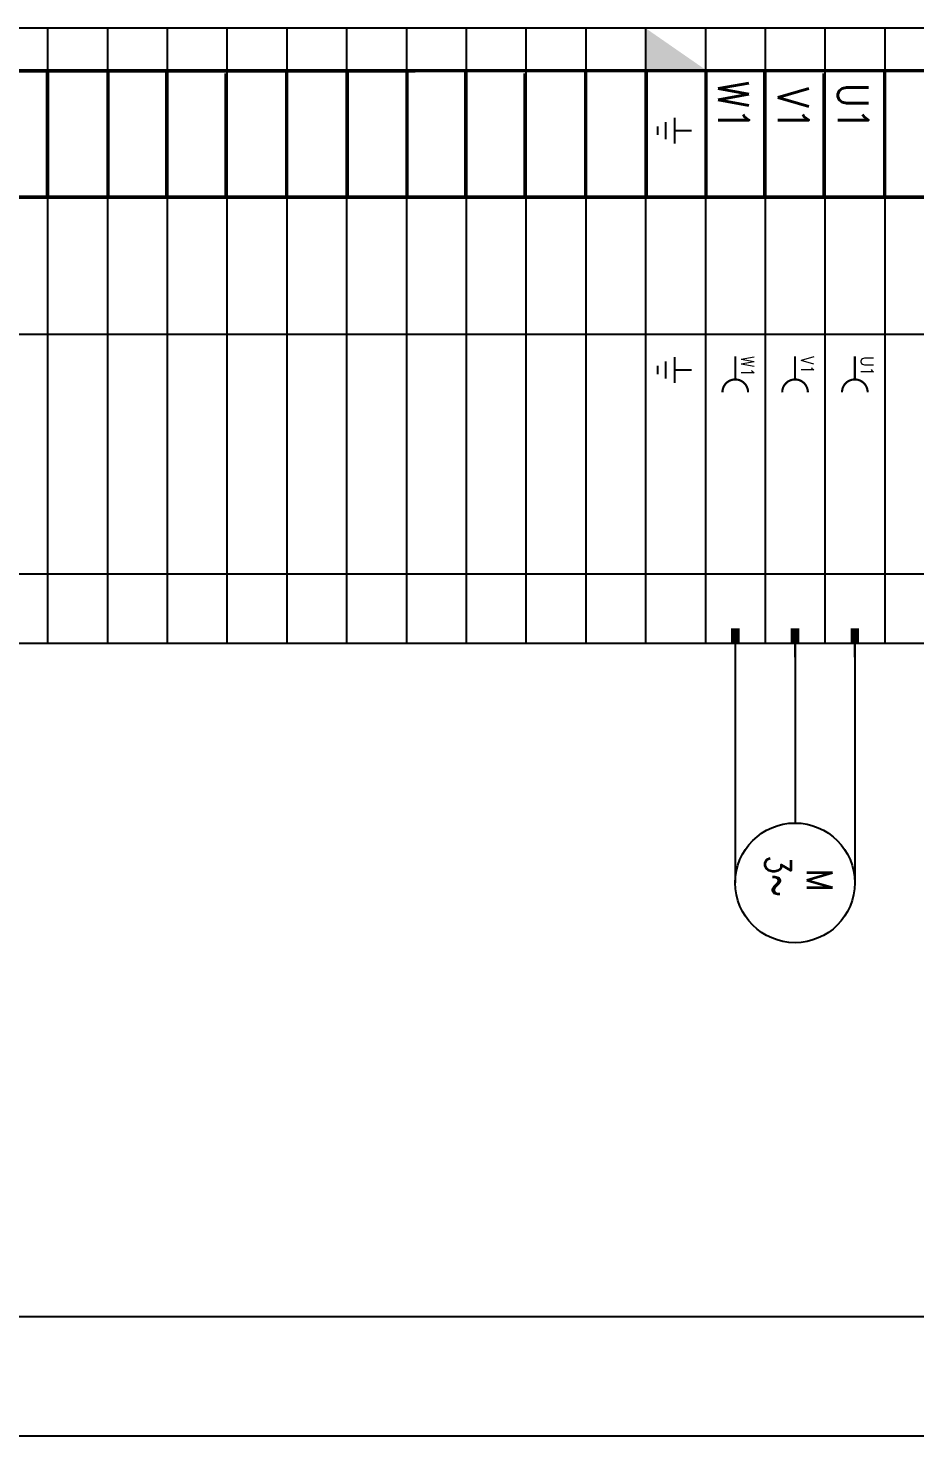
# Model space of a CAD drawing. Extents: x 0 to 405, y 0 to 280.
# Drawn here: x 102.7 to 206.5, y 7.3 to 172 of the extents above; entities that cross this region are included whole.
import ezdxf
from ezdxf.enums import TextEntityAlignment as Align

# ---------------------------------------------------------------- set-up
doc = ezdxf.new("R2010")
doc.units = 0
doc.header["$LTSCALE"] = 6
doc.linetypes.add('DASHED', pattern=[0])
doc.layers.get('0').update_dxf_attribs({"color": 8, "linetype": 'CONTINUOUS'})
for name, color, linetype in [('1', 8, 'CONTINUOUS'), ('11', 30, 'DASHED'), ('2', 62, 'CONTINUOUS'), ('LIJN035', 30, 'CONTINUOUS')]:
    doc.layers.add(name, color=color, linetype=linetype)
doc.styles.get("Standard").update_dxf_attribs({"font": 'simplex', "width": 0.85})

# ---------------------------------------------------------------- blocks, each defined once
blk = doc.blocks.new('LST11')
at = {"layer": '1', "color": 0}
for p, q in [((364, 172), (14, 172)), ((105, 172), (105, 100)), ((112, 172), (112, 100)), ((119, 172), (119, 100)), ((126, 172), (126, 100)), ((133, 172), (133, 100)), ((140, 172), (140, 100)), ((147, 172), (147, 100)), ((154, 172), (154, 100)), ((161, 172), (161, 100)), ((168, 172), (168, 100)), ((175, 172), (175, 100)), ((182, 172), (182, 100)), ((189, 172), (189, 100)), ((196, 172), (196, 100)), ((203, 172), (203, 100)), ((364, 136.14), (14, 136.14)), ((364, 108.13), (14, 108.13)), ((364, 100), (14, 100))]:
    blk.add_line(p, q, dxfattribs=at)
at = {"layer": '2', "color": 0}
for p, q in [((9.47, 21.26), (405.47, 21.26)), ((9.47, 7.3), (405.47, 7.3))]:
    blk.add_line(p, q, dxfattribs=at)
at = {"layer": '2', "color": 0, "const_width": 0.4}
for points in [[(14, 166.99), (356.81, 167.05), (356.81, 152.23), (14, 152.22), (14, 166.99)], [(21, 166.99), (356.81, 167.05), (356.81, 152.23), (21, 152.22), (21, 166.99)], [(28, 166.99), (363.81, 167.05), (363.81, 152.23), (28, 152.22), (28, 166.99)], [(104.99, 166.88), (104.99, 152.23)], [(112.07, 166.88), (112.07, 152.23)], [(118.96, 166.88), (118.96, 152.23)], [(125.9, 166.7), (125.9, 152.23), (125.9, 160)], [(132.99, 166.88), (132.99, 152.23)], [(140.07, 166.88), (140.07, 152.23)], [(147.07, 166.88), (147.07, 152.23)], [(153.96, 166.88), (153.96, 152.23)], [(160.9, 166.7), (160.9, 152.23), (160.9, 160)], [(167.99, 166.88), (167.99, 152.23)], [(175.07, 166.88), (175.07, 152.23)], [(182.07, 166.88), (182.07, 152.23)], [(188.96, 166.88), (188.96, 152.23)], [(195.9, 166.7), (195.9, 152.23), (195.9, 160)], [(202.99, 166.88), (202.99, 152.23)]]:
    blk.add_lwpolyline(points, dxfattribs=at)
at = {"layer": '11', "color": 0, "width": 0.85}
for tag, p in [('BESTEMMING', (393.87, 227.49)), ('KLNR', (389.77, 151.81)), ('BESTEMMING', (393.87, 94.27))]:
    blk.add_attdef(tag, text='', height=3.2, rotation=270, dxfattribs=at).set_placement(p, align=Align.MIDDLE)
for tag, p in [('VNR', (355.5, 9)), ('TOT', (367.5, 9))]:
    blk.add_attdef(tag, p, '', height=3, dxfattribs=at)
at = {"layer": '2', "color": 0, "width": 0.85}
for tag, p in [('TITEL', (48.34, 12.41)), ('NUMMER', (315.14, 9.4))]:
    blk.add_attdef(tag, p, '', height=4.7, dxfattribs=at)
blk.add_attdef('BORD', text='', height=4.7, dxfattribs=at).set_placement((264.44, 9.18), align=Align.RIGHT)
for tag, p in [('NUMMER', (291.94, 11.48)), ('INDEX', (393.05, 11.48))]:
    blk.add_attdef(tag, text='', height=4.7, dxfattribs=at).set_placement(p, align=Align.MIDDLE)
blk = doc.blocks.new('LSTAARD')
at = {"layer": '2', "color": 0}
blk.add_solid([(-3.5, 4), (3.5, -0.85), (-3.5, -0.85)], dxfattribs=at)

msp = doc.modelspace()

# ---------------------------------------------------------------- linework, layer by layer
at = {"color": 0}
for points, const_width in [([(185.5, 133.6), (185.5, 130.9)], 0.25), ([(192.5, 133.6), (192.5, 130.9)], 0.25), ([(199.5, 133.6), (199.5, 130.9)], 0.25), ([(185.5, 101.77), (185.5, 99.9)], 1), ([(192.5, 101.77), (192.5, 99.9)], 1), ([(199.5, 101.77), (199.5, 99.9)], 1), ([(185.5, 99.9), (185.5, 98.4)], 0.25), ([(192.5, 99.9), (192.5, 98.4)], 0.25), ([(199.5, 99.9), (199.5, 98.4)], 0.25)]:
    msp.add_lwpolyline(points, dxfattribs=dict(at, const_width=const_width))
at = {"color": 0, "const_width": 0.25}
for points in [[(187, 129.4, 1), (184, 129.4, 1)], [(194, 129.4, 1), (191, 129.4, 1)], [(201, 129.4, 1), (198, 129.4, 1)]]:
    msp.add_lwpolyline(points, format="xyb", dxfattribs=at)
at = {"layer": '1', "color": 0}
for p, q in [((185.5, 100), (185.5, 72)), ((192.5, 100), (192.5, 79)), ((199.5, 100), (199.5, 72))]:
    msp.add_line(p, q, dxfattribs=at)
msp.add_circle((192.5, 72), 7, dxfattribs=at)
at = {"layer": 'LIJN035', "color": 0}
for p, q in [((178.39, 161.5), (178.39, 158.5)), ((176.39, 160.5), (176.39, 159.5)), ((177.39, 159), (177.39, 161)), ((180.39, 160), (178.39, 160)), ((178.39, 133.5), (178.39, 130.5)), ((176.39, 132.5), (176.39, 131.5)), ((177.39, 131), (177.39, 133)), ((180.39, 132), (178.39, 132))]:
    msp.add_line(p, q, dxfattribs=at)

# ---------------------------------------------------------------- block references
at = {"layer": '1', "color": 0}
for name, p in [('LST11', (0, 0)), ('LSTAARD', (178.5, 168))]:
    msp.add_blockref(name, p, dxfattribs=at)

# ---------------------------------------------------------------- texts
at = {"layer": '1', "color": 0, "width": 0.85}
for s, height, p in [('W1', 1.5, (186.2, 133.6)), ('V1', 1.5, (193.2, 133.6)), ('U1', 1.5, (200.2, 133.6)), ('3~', 3, (189, 75.2)), ('M', 3, (193.9, 73.6))]:
    msp.add_text(s, height=height, rotation=270, dxfattribs=at).set_placement(p)
at = {"layer": '11', "color": 0, "width": 0.85}
for s, p in [('W1', (183.5, 160.07)), ('V1', (190.5, 160.07)), ('U1', (197.5, 160.07))]:
    msp.add_text(s, height=3.6, rotation=270, dxfattribs=at).set_placement(p, align=Align.RIGHT)

doc.saveas('drawing.dxf')
